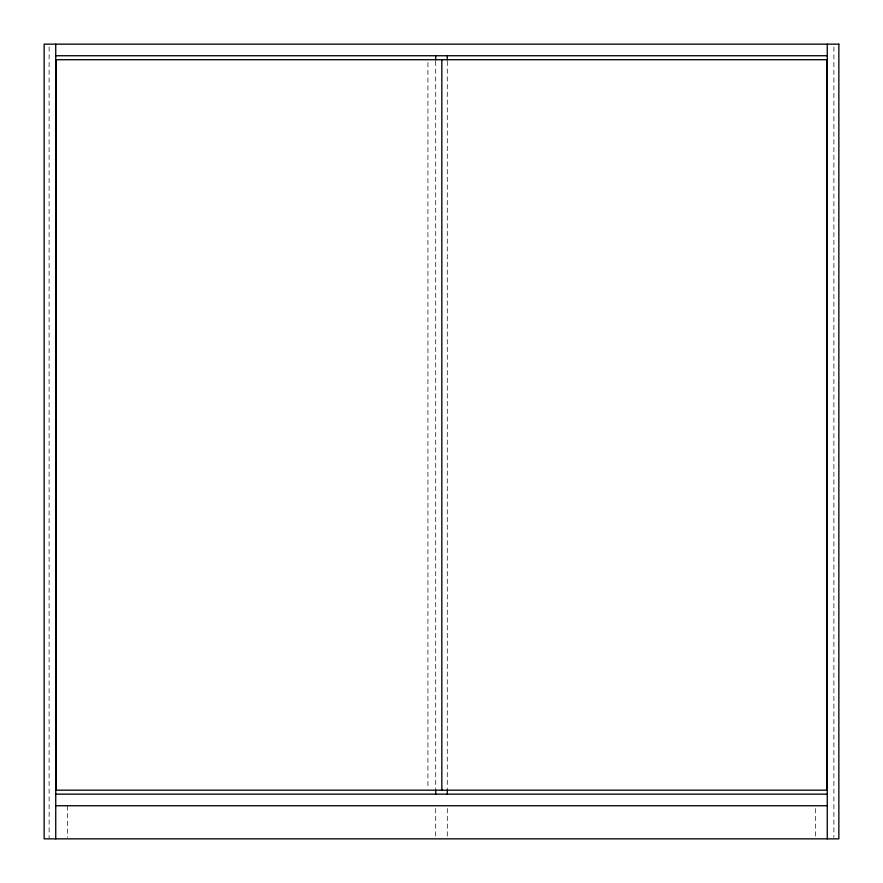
<?xml version="1.0" encoding="UTF-8"?>
<svg xmlns="http://www.w3.org/2000/svg" width="883" height="883" viewBox="0 0 883 883"><rect width="100%" height="100%" fill="white"/><g stroke="black" fill="none" stroke-linecap="round" stroke-linejoin="round"><path stroke-width="0.66" stroke-dasharray="4.42 3.31" d="M833.883 46.909L833.883 837.47M815.671 808.497L815.671 837.47M447.295 61.247L447.295 788.64M447.295 808.497L447.295 837.47M435.705 61.247L435.705 788.64M435.705 808.497L435.705 838.85M427.924 62.472L427.924 787.415M67.329 805.737L67.329 837.47M49.117 46.909L49.117 838.85"/><path stroke-width="1.32" d="M55.739 55.739L827.261 55.739M55.739 794.148L827.261 794.148M55.739 805.737L827.261 805.737M827.261 44.15L827.261 838.85M447.295 55.739L447.295 59.867M447.295 790.02L447.295 794.148M441.831 59.713L441.831 790.175M435.705 55.739L435.705 59.867M435.705 790.02L435.705 794.148M55.739 44.15L55.739 838.85M838.85 44.15L44.15 44.15L44.15 838.85L838.85 838.85L838.85 44.15M826.93 59.713L56.07 59.713L56.07 790.175L826.93 790.175L826.93 59.713"/></g></svg>
